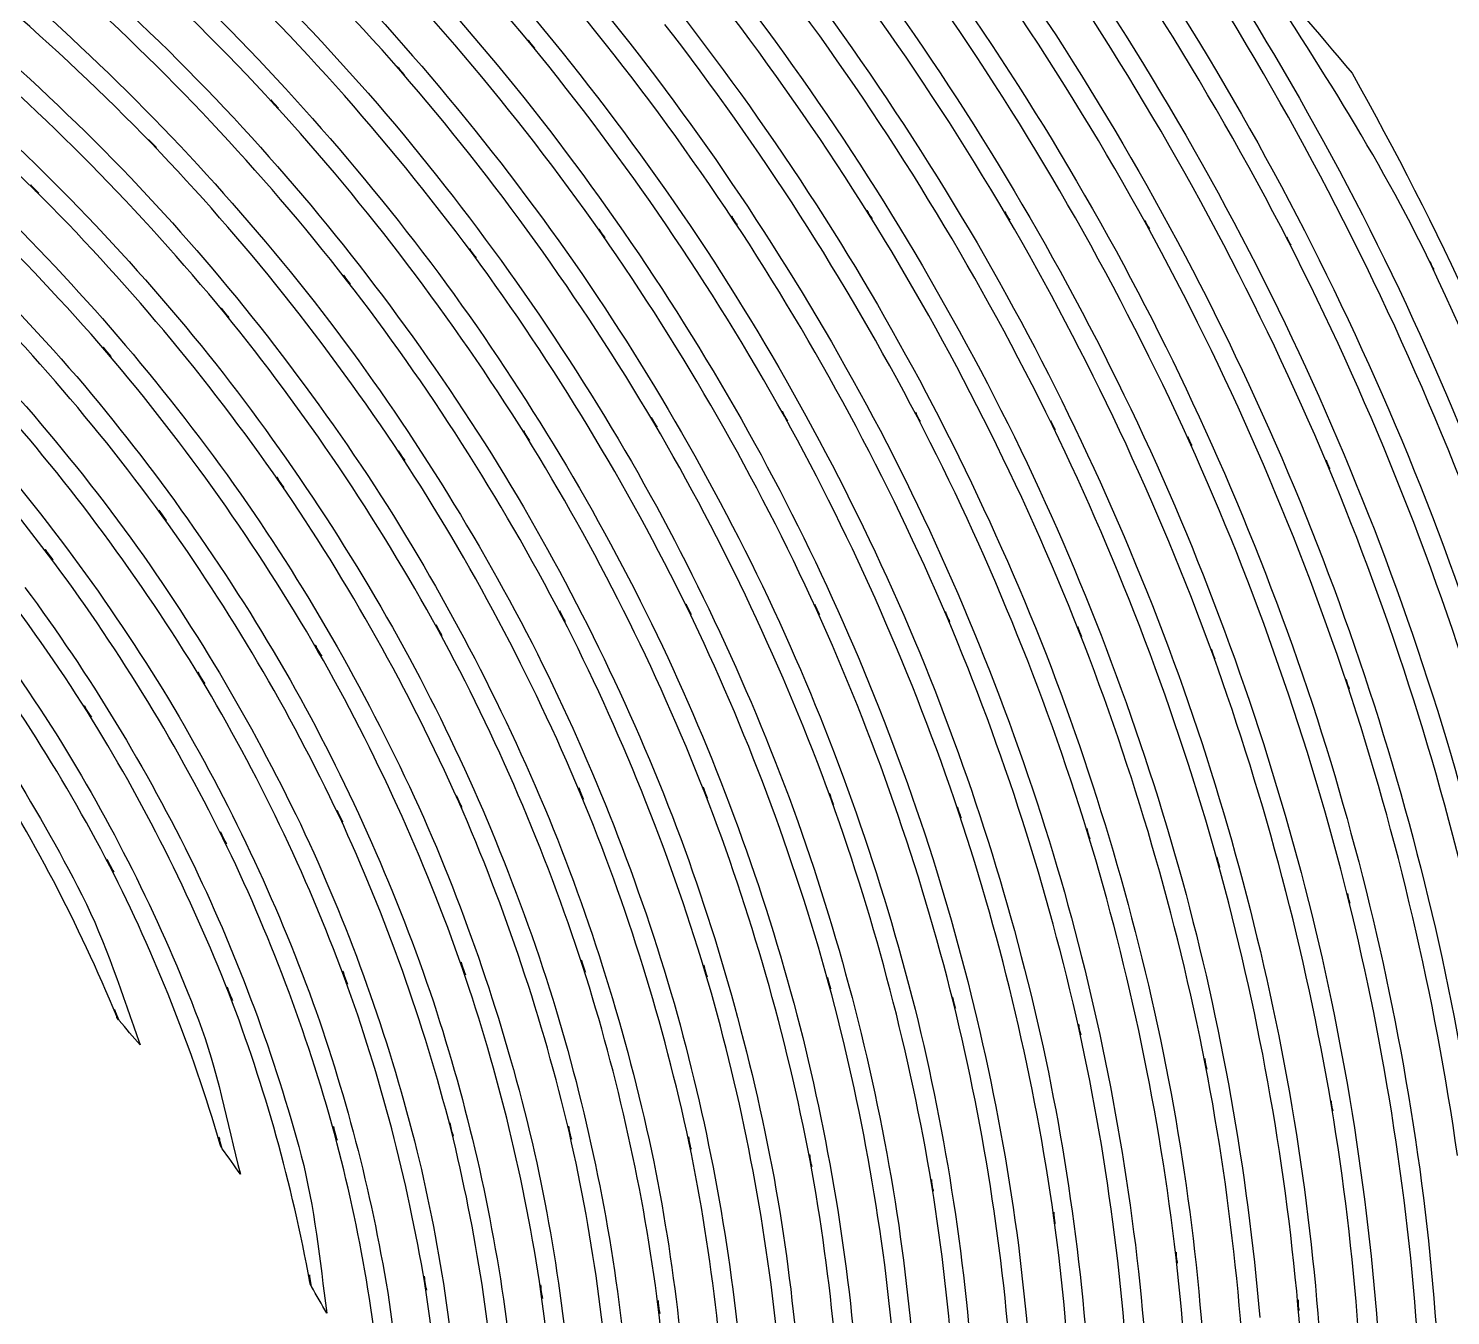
# Model space of a CAD drawing. Extents: x 1 to 151, y 102 to 252.
# Drawn here: x 100.73 to 133, y 194.33 to 223.55 of the extents above; entities that cross this region are included whole.
import ezdxf

# ---------------------------------------------------------------- set-up
doc = ezdxf.new("R2010")
doc.units = 0
doc.layers.add('Ebene_1', color=7, linetype='CONTINUOUS')

msp = doc.modelspace()

# ---------------------------------------------------------------- linework, layer by layer
at = {"layer": 'Ebene_1', "color": 7}
for p, q in [((112.218541, 223.102561), (112.069637, 223.28326)), ((112.135946, 223.185933), (112.135946, 223.185933)), ((109.267262, 222.495711), (109.108278, 222.678347)), ((109.178851, 222.580243), (109.178851, 222.580243)), ((106.404005, 221.739957), (106.234941, 221.924532)), ((106.310554, 221.824878), (106.310554, 221.824878)), ((103.634975, 220.841894), (103.455442, 221.028796)), ((103.537647, 220.926039), (103.537647, 220.926039)), ((100.966766, 219.806949), (100.775987, 219.995789)), ((100.862458, 219.892645), (100.862458, 219.892645)), ((116.814717, 219.092297), (116.685592, 219.287344)), ((116.741042, 219.184197), (116.741042, 219.184197)), ((119.877672, 219.226852), (119.757853, 219.419183)), ((119.809037, 219.317202), (119.809037, 219.317202)), ((122.997628, 219.19622), (122.885951, 219.386222)), ((122.932485, 219.287731), (122.932485, 219.287731)), ((126.166054, 218.996908), (126.063297, 219.184197)), ((113.816518, 218.796821), (113.677313, 218.994969)), ((113.736639, 218.891048), (113.736639, 218.891048)), ((126.10634, 219.085706), (126.10634, 219.085706)), ((129.375584, 218.625817), (129.281359, 218.810004)), ((110.889671, 218.344688), (110.740767, 218.545936)), ((129.320523, 218.713063), (129.320523, 218.713063)), ((110.805526, 218.438913), (110.805526, 218.438913)), ((132.617688, 218.079844), (132.531216, 218.261317)), ((132.566115, 218.166702), (132.566115, 218.166702)), ((108.041926, 217.741324), (107.882552, 217.945676)), ((107.951962, 217.837102), (107.951962, 217.837102)), ((105.280263, 216.990223), (105.110033, 217.198454)), ((105.185648, 217.086001), (105.185648, 217.086001)), ((102.61089, 216.098364), (102.429804, 216.309697)), ((102.510459, 216.195307), (102.510459, 216.195307)), ((114.9961, 214.499223), (114.869301, 214.71482)), ((114.922811, 214.600817), (114.922811, 214.600817)), ((117.953972, 214.642695), (117.836479, 214.854415)), ((117.885336, 214.743515), (117.885336, 214.743515)), ((120.966904, 214.622919), (120.858717, 214.83115)), ((120.903698, 214.721413), (120.903698, 214.721413)), ((124.026756, 214.436793), (123.927875, 214.640758)), ((112.100658, 214.196765), (111.963779, 214.416628)), ((112.021943, 214.300299), (112.021943, 214.300299)), ((123.968592, 214.532571), (123.968592, 214.532571)), ((127.126549, 214.080435), (127.035811, 214.28091)), ((109.275792, 213.738816), (109.12883, 213.962945)), ((127.072262, 214.176216), (127.072262, 214.176216)), ((109.192423, 213.843512), (109.192423, 213.843512)), ((130.256974, 213.551137), (130.174382, 213.747735)), ((130.206564, 213.646141), (130.206564, 213.646141)), ((106.52809, 213.130412), (106.369883, 213.359582)), ((106.438129, 213.237823), (106.438129, 213.237823)), ((103.864534, 212.376985), (103.695468, 212.61042)), ((103.768367, 212.486724), (103.768367, 212.486724)), ((101.2921, 211.482412), (101.111403, 211.721274)), ((101.189343, 211.594475), (101.189343, 211.594475)), ((115.766587, 210.24738), (115.653361, 210.480428)), ((118.677928, 210.245443), (118.574008, 210.473449)), ((112.909536, 210.086846), (112.786616, 210.325321)), ((112.837024, 210.200072), (112.837024, 210.200072)), ((115.699118, 210.359056), (115.699118, 210.359056)), ((118.615109, 210.355179), (118.615109, 210.355179)), ((121.634247, 210.07909), (121.540019, 210.302056)), ((121.577633, 210.184176), (121.577633, 210.184176)), ((110.113364, 209.768878), (109.979973, 210.01356)), ((110.035423, 209.884821), (110.035423, 209.884821)), ((124.628956, 209.74445), (124.543258, 209.96276)), ((124.576606, 209.84837), (124.576606, 209.84837)), ((107.385439, 209.297743), (107.241578, 209.548241)), ((127.653134, 209.239193), (127.575579, 209.45285)), ((107.301681, 209.4164), (107.301681, 209.4164)), ((127.604663, 209.342724), (127.604663, 209.342724)), ((104.733515, 208.677321), (104.578795, 208.934022)), ((104.643554, 208.79908), (104.643554, 208.79908)), ((130.698251, 208.560604), (130.628841, 208.769608)), ((130.654046, 208.662198), (130.654046, 208.662198)), ((102.164184, 207.912647), (101.998997, 208.175941)), ((102.069569, 208.035182), (102.069569, 208.035182)), ((113.327547, 206.052152), (113.220524, 206.308853)), ((116.141168, 206.075807), (116.044227, 206.325526)), ((116.081455, 206.194463), (116.081455, 206.194463)), ((110.565111, 205.868353), (110.448394, 206.132031)), ((110.494148, 205.995152), (110.494148, 205.995152)), ((113.261628, 206.176238), (113.261628, 206.176238)), ((118.999772, 205.936209), (118.911751, 206.179728)), ((118.944709, 206.053315), (118.944709, 206.053315)), ((121.894824, 205.630651), (121.815333, 205.868353)), ((107.863164, 205.52867), (107.736365, 205.79933)), ((107.786388, 205.659346), (107.786388, 205.659346)), ((121.844027, 205.746207), (121.844027, 205.746207)), ((105.228302, 205.03621), (105.091034, 205.3154)), ((124.818185, 205.155253), (124.747223, 205.387522)), ((124.772041, 205.267703), (124.772041, 205.267703)), ((105.146097, 205.169988), (105.146097, 205.169988)), ((102.667116, 204.396396), (102.520152, 204.683342)), ((127.760931, 204.510012), (127.698501, 204.736078)), ((127.71983, 204.618972), (127.71983, 204.618972)), ((102.580255, 204.531727), (102.580255, 204.531727)), ((130.7157, 203.691441), (130.661026, 203.912078)), ((130.678475, 203.798851), (130.678475, 203.798851)), ((110.646153, 202.069419), (110.548435, 202.352488)), ((113.369038, 202.125258), (113.280627, 202.399406)), ((107.974453, 201.855372), (107.867043, 202.147361)), ((107.906207, 201.997296), (107.906207, 201.997296)), ((110.583723, 202.206301), (110.583723, 202.206301)), ((113.311649, 202.258261), (113.311649, 202.258261)), ((116.135352, 202.019009), (116.055473, 202.285792)), ((116.082618, 202.150074), (116.082618, 202.150074)), ((118.936566, 201.747962), (118.865607, 202.007376)), ((105.360918, 201.486608), (105.244201, 201.787126)), ((118.888872, 201.874761), (118.888872, 201.874761)), ((105.287242, 201.633185), (105.287242, 201.633185)), ((121.764923, 201.310951), (121.702493, 201.562223)), ((121.721882, 201.435037), (121.721882, 201.435037)), ((102.789262, 201.026332), (102.687279, 201.276827)), ((124.611894, 200.704098), (124.557607, 200.948779)), ((124.573116, 200.824694), (124.573116, 200.824694)), ((127.469332, 199.926242), (127.423188, 200.16433)), ((127.435597, 200.042571), (127.435597, 200.042571)), ((130.32871, 198.976995), (130.289935, 199.208102)), ((130.298465, 199.091385), (130.298465, 199.091385)), ((107.734815, 198.311589), (107.65067, 198.622966)), ((107.677814, 198.462043), (107.677814, 198.462043)), ((110.372779, 198.405429), (110.296777, 198.706722)), ((110.320432, 198.552391), (110.320432, 198.552391)), ((113.052621, 198.338734), (112.985151, 198.630333)), ((113.005314, 198.480655), (113.005314, 198.480655)), ((105.130585, 198.11732), (105.054583, 198.382164)), ((115.766587, 198.109564), (115.707261, 198.39147)), ((115.723546, 198.248385), (115.723546, 198.248385)), ((118.506148, 197.714821), (118.454962, 197.988195)), ((118.467758, 197.848986), (118.467758, 197.848986)), ((121.263932, 197.152948), (121.220502, 197.417792)), ((121.229808, 197.284014), (121.229808, 197.284014)), ((124.031022, 196.421623), (123.994958, 196.678711)), ((124.000777, 196.550362), (124.000777, 196.550362)), ((126.799275, 195.520847), (126.770967, 195.769792)), ((126.773683, 195.644156), (126.773683, 195.644156)), ((107.153166, 194.990772), (107.105859, 195.256003)), ((109.764763, 194.905464), (109.713192, 195.223431)), ((109.723272, 195.063284), (109.723272, 195.063284)), ((112.397687, 194.722825), (112.353483, 195.030323)), ((112.360849, 194.875219), (112.360849, 194.875219)), ((115.055816, 194.376552), (115.018979, 194.673968)), ((129.559386, 194.449065), (129.538447, 194.690254)), ((115.023242, 194.523903), (115.023242, 194.523903)), ((129.538065, 194.567721), (129.538057, 194.567721))]:
    msp.add_line(p, q, dxfattribs=at)
for points in [[(116.628202, 232.830808), (119.373432, 229.913519), (121.853731, 226.758034), (124.039939, 223.40153)], [(120.158413, 232.873462), (122.805088, 229.859792), (125.212488, 226.643025), (127.304145, 223.220054)], [(113.399283, 232.328652), (116.135362, 229.582778), (118.621065, 226.598803), (120.828082, 223.411999)], [(110.25451, 231.672165), (112.972414, 229.094166), (115.454625, 226.278967), (117.673229, 223.260382)], [(112.135946, 223.185933), (109.878361, 225.913688), (107.381924, 228.434353), (104.675739, 230.717876)], [(107.2028, 230.86484), (109.894967, 228.449129), (112.365762, 225.798249), (114.587008, 222.943578)], [(135.664355, 223.007171), (133.722357, 225.528361), (131.621854, 227.923386), (129.375584, 230.177721)], [(104.248421, 229.914427), (106.907503, 227.656425), (109.359178, 225.165038), (111.574463, 222.470506)], [(109.178851, 222.580243), (106.935118, 225.149073), (104.466518, 227.5121), (101.801625, 229.641054)], [(101.399513, 228.825973), (104.018384, 226.719292), (106.442556, 224.382118), (108.64451, 221.842714)], [(126.10634, 219.085694), (124.210352, 222.525638), (122.012643, 225.790137), (119.538377, 228.840693)], [(129.320523, 218.713063), (127.464625, 222.321032), (125.291794, 225.756908), (122.827788, 228.980303)], [(122.932485, 219.287726), (121.006251, 222.561121), (118.792552, 225.656256), (116.317214, 228.537082)], [(106.310554, 221.824878), (104.087057, 224.241312), (101.651828, 226.453929), (99.032982, 228.435493)], [(118.953628, 228.143894), (121.387631, 225.127194), (123.547723, 221.899826), (125.409526, 218.500182)], [(122.217832, 228.305591), (124.643037, 225.117563), (126.779273, 221.720303), (128.60277, 218.153906)], [(119.809037, 219.317195), (117.861681, 222.426688), (115.64127, 225.355941), (113.173604, 228.070985)], [(115.756894, 227.82011), (118.190686, 224.971858), (120.365854, 221.912144), (122.256609, 218.677778)], [(125.730983, 227.98142), (128.048956, 224.707216), (130.107439, 221.255603), (131.830136, 217.632364)], [(98.663055, 227.603737), (101.233659, 225.643732), (103.622793, 223.456939), (105.802194, 221.069897)], [(116.741042, 219.184197), (114.780786, 222.132971), (112.561525, 224.901113), (110.108711, 227.454835)], [(112.637713, 227.336179), (115.063315, 224.651796), (117.244318, 221.756255), (119.155266, 218.683981)], [(103.537647, 220.926039), (101.343434, 223.193839), (98.950031, 225.26007), (96.386099, 227.099254)], [(113.736639, 218.891048), (111.773499, 221.680945), (109.564904, 224.289874), (107.136494, 226.685898)], [(109.600739, 226.699468), (112.008948, 224.175741), (114.186588, 221.441943), (116.10821, 218.530427)], [(96.044092, 226.256254), (98.558508, 224.43753), (100.903942, 222.396095), (103.052553, 220.157099)], [(106.65295, 225.915021), (109.037415, 223.546261), (111.204461, 220.968464), (113.129013, 218.212846)], [(100.862446, 219.892645), (98.704632, 222.016716), (96.360988, 223.942107), (93.857861, 225.645138)], [(110.805526, 218.438913), (108.847339, 221.073868), (106.657595, 223.527982), (104.261217, 225.771937)], [(128.343356, 225.295372), (129.174197, 224.394613), (129.981536, 223.472456), (130.76456, 222.529833)], [(132.566115, 218.166702), (131.37208, 220.663175), (129.853876, 222.978435), (128.343356, 225.295372)], [(103.806368, 224.983998), (106.156956, 222.766753), (108.303468, 220.342688), (110.220775, 217.741711)], [(107.951962, 217.837102), (106.007177, 220.321115), (103.843756, 222.62501), (101.486758, 224.721867)], [(127.072262, 214.176216), (125.49911, 217.632748), (123.621296, 220.942172), (121.460917, 224.06577)], [(130.206564, 213.646141), (128.680826, 217.264905), (126.836686, 220.740931), (124.695262, 224.032809)], [(101.05828, 223.919582), (103.369072, 221.847621), (105.488412, 219.571595), (107.391642, 217.119738)], [(120.903698, 214.721413), (119.262702, 217.858761), (117.345113, 220.843566), (115.17292, 223.639616)], [(123.968592, 214.532571), (122.356829, 217.829211), (120.454869, 220.975418), (118.283959, 223.933931)], [(133.364133, 212.939633), (131.895401, 216.721589), (130.093757, 220.36549), (127.980407, 223.828458)], [(105.185648, 217.086001), (103.261805, 219.424048), (101.132062, 221.583854), (98.820875, 223.539572)], [(120.828082, 223.411999), (122.94997, 220.325707), (124.792766, 217.056642), (126.334733, 213.643425)], [(124.039939, 223.40153), (126.145011, 220.147067), (127.956256, 216.711998), (129.452362, 213.136229)], [(112.069637, 223.28326), (112.094659, 223.252906), (112.11099, 223.216335), (112.135946, 223.185933)], [(117.885336, 214.743515), (116.224392, 217.723567), (114.300385, 220.549014), (112.135946, 223.185933)], [(112.135946, 223.185933), (112.160937, 223.155736), (112.193608, 223.132809), (112.218541, 223.102561)], [(117.673229, 223.260382), (119.805109, 220.337136), (121.67126, 217.229569), (123.250839, 213.974578)], [(127.304145, 223.220054), (129.381904, 219.797058), (131.150895, 216.195865), (132.59132, 212.459579)], [(98.420702, 222.722941), (100.684562, 220.790516), (102.768784, 218.657755), (104.649757, 216.350801)], [(109.108278, 222.678347), (109.134766, 222.647888), (109.152432, 222.61076), (109.178851, 222.580243)], [(114.587008, 222.943578), (116.719001, 220.181235), (118.599831, 217.233573), (120.206883, 214.136275)], [(114.922811, 214.600817), (113.250397, 217.426811), (111.328272, 220.097551), (109.178851, 222.580243)], [(109.178851, 222.580243), (109.205728, 222.549473), (109.240451, 222.526539), (109.267262, 222.495711)], [(111.574463, 222.470506), (113.698129, 219.865566), (115.58361, 217.075481), (117.209461, 214.133948)], [(130.76456, 222.529833), (132.727137, 219.032023), (134.412643, 215.385355), (135.74695, 211.602618)], [(102.510459, 216.195307), (100.616112, 218.391096), (98.528039, 220.411079), (96.270159, 222.230867)], [(106.234941, 221.924532), (106.263163, 221.893717), (106.282406, 221.855757), (106.310554, 221.824878)], [(112.021943, 214.300299), (110.347141, 216.974528), (108.436152, 219.492869), (106.310554, 221.824878)], [(106.310554, 221.824878), (106.339111, 221.793841), (106.375519, 221.771059), (106.404005, 221.739957)], [(108.64451, 221.842714), (110.750732, 219.391876), (112.632125, 216.757343), (114.267101, 213.969925)], [(95.898678, 221.400274), (98.108722, 219.602143), (100.150634, 217.607762), (102.000936, 215.44149)], [(105.802194, 221.069897), (107.883637, 218.767866), (109.753369, 216.283204), (111.389498, 213.646141)], [(103.455442, 221.028796), (103.485926, 220.997128), (103.507247, 220.957783), (103.537647, 220.926039)], [(109.192423, 213.843512), (107.523682, 216.369324), (105.631405, 218.739721), (103.537647, 220.926039)], [(103.537647, 220.926039), (103.567528, 220.895152), (103.605168, 220.872852), (103.634975, 220.841894)], [(103.052553, 220.157099), (105.102641, 217.998087), (106.953074, 215.658596), (108.582857, 213.166863)], [(100.775987, 219.995789), (100.807943, 219.964162), (100.830592, 219.924358), (100.862458, 219.892645)], [(106.438116, 213.237823), (104.783566, 215.619302), (102.91783, 217.846978), (100.862446, 219.892645)], [(100.862458, 219.892645), (100.894595, 219.86101), (100.934711, 219.838671), (100.966766, 219.806949)], [(100.406446, 219.105095), (102.41655, 217.085578), (104.238965, 214.888287), (105.852991, 212.540234)], [(116.685592, 219.287344), (116.707182, 219.254724), (116.719517, 219.216858), (116.741042, 219.184197)], [(121.577633, 210.184176), (120.237131, 213.322652), (118.618917, 216.334594), (116.741042, 219.184197)], [(116.741042, 219.184197), (116.762821, 219.151435), (116.793002, 219.125105), (116.814717, 219.092297)], [(119.757853, 219.419183), (119.778023, 219.386846), (119.78893, 219.349578), (119.809037, 219.317202)], [(119.809037, 219.317202), (119.829154, 219.285081), (119.857614, 219.259011), (119.877672, 219.226852)], [(124.576606, 209.848363), (123.272496, 213.14039), (121.67712, 216.309234), (119.809037, 219.317195)], [(122.885951, 219.386222), (122.90435, 219.354832), (122.914142, 219.319152), (122.932485, 219.287731)], [(122.932485, 219.287731), (122.951512, 219.255396), (122.978657, 219.228588), (122.997628, 219.19622)], [(127.604663, 209.342719), (126.345941, 212.790241), (124.782655, 216.118231), (122.932485, 219.287726)], [(126.063297, 219.184197), (126.080575, 219.152728), (126.089115, 219.117204), (126.10634, 219.085706)], [(113.677313, 218.994969), (113.700247, 218.962232), (113.713779, 218.923834), (113.736639, 218.891048)], [(118.615109, 210.355179), (117.247207, 213.340511), (115.61498, 216.197425), (113.736639, 218.891048)], [(113.736639, 218.891048), (113.760383, 218.857306), (113.792848, 218.830617), (113.816518, 218.796821)], [(126.10634, 219.085706), (126.123591, 219.054405), (126.148852, 219.028238), (126.166054, 218.996908)], [(130.654046, 208.662185), (129.450285, 212.264857), (127.92859, 215.753071), (126.10634, 219.085694)], [(129.281359, 218.810004), (129.297286, 218.778926), (129.304645, 218.744166), (129.320523, 218.713063)], [(103.76837, 212.486724), (102.136064, 214.728051), (100.304496, 216.816697), (98.295069, 218.727022)], [(110.740767, 218.545936), (110.765613, 218.512339), (110.780761, 218.472569), (110.805526, 218.438913)], [(116.10821, 218.530427), (117.94747, 215.718282), (119.530888, 212.747078), (120.840105, 209.652162)], [(119.155266, 218.683981), (120.985681, 215.715363), (122.546926, 212.589239), (123.820852, 209.342724)], [(122.256609, 218.677778), (124.070769, 215.548646), (125.601608, 212.264163), (126.831847, 208.86306)], [(125.409526, 218.500182), (127.197862, 215.208243), (128.689084, 211.763551), (129.866107, 208.206962)], [(133.716225, 207.805626), (132.577169, 211.564747), (131.106442, 215.214856), (129.320523, 218.713063)], [(129.320523, 218.713063), (129.336285, 218.682421), (129.359868, 218.656482), (129.375584, 218.625817)], [(115.699118, 210.359056), (114.313169, 213.193476), (112.675525, 215.897464), (110.805526, 218.438913)], [(110.805526, 218.438913), (110.830693, 218.405045), (110.864578, 218.378613), (110.889671, 218.344688)], [(113.129013, 218.212846), (114.967286, 215.555302), (116.563079, 212.738492), (117.897745, 209.795634)], [(128.60277, 218.153906), (130.356376, 214.69718), (131.798603, 211.090962), (132.912777, 207.378696)], [(132.531216, 218.261317), (132.545708, 218.230909), (132.551669, 218.197131), (132.566115, 218.166702)], [(136.782281, 206.774172), (135.716979, 210.689163), (134.306233, 214.501361), (132.566115, 218.166702)], [(132.566115, 218.166702), (132.580672, 218.136266), (132.603174, 218.110303), (132.617688, 218.079844)], [(97.868526, 217.92241), (99.830716, 216.037436), (101.617126, 213.977925), (103.207271, 211.769745)], [(107.882552, 217.945676), (107.909005, 217.911719), (107.925601, 217.871127), (107.951962, 217.837102)], [(112.837024, 210.200072), (111.441247, 212.88722), (109.806615, 215.443478), (107.951962, 217.837102)], [(107.951962, 217.837102), (107.97902, 217.802542), (108.014951, 217.775955), (108.041926, 217.741324)], [(110.220775, 217.741711), (112.049693, 215.235527), (113.649, 212.569925), (115.000366, 209.777021)], [(131.830136, 217.632364), (133.539029, 214.010133), (134.922211, 210.243284), (135.964097, 206.376323)], [(101.18935, 211.594475), (99.587239, 213.699766), (97.797586, 215.654743), (95.841299, 217.435379)], [(105.110033, 217.198454), (105.1387, 217.163423), (105.157083, 217.121113), (105.185648, 217.086001)], [(110.035423, 209.884821), (108.63906, 212.426532), (107.015806, 214.836536), (105.185648, 217.086001)], [(105.185648, 217.086001), (105.214223, 217.051276), (105.251779, 217.02503), (105.280263, 216.990223)], [(107.391642, 217.119738), (109.204611, 214.758948), (110.800376, 212.239039), (112.160375, 209.591282)], [(102.429804, 216.309697), (102.460248, 216.274208), (102.480125, 216.230885), (102.510459, 216.195307)], [(107.301681, 209.4164), (105.912618, 211.81613), (104.309438, 214.085134), (102.510459, 216.195307)], [(102.510459, 216.195307), (102.540915, 216.160002), (102.580533, 216.133761), (102.61089, 216.098364)], [(104.649757, 216.350801), (106.437343, 214.132378), (108.020152, 211.757407), (109.379712, 209.253926)], [(102.000936, 215.44149), (103.755968, 213.361218), (105.317653, 211.125636), (106.668462, 208.762629)], [(104.643554, 208.79908), (103.269937, 211.061038), (101.693899, 213.193351), (99.933761, 215.16928)], [(114.869301, 214.71482), (114.890642, 214.678565), (114.90156, 214.63712), (114.922811, 214.600817)], [(118.944709, 206.053315), (117.862572, 209.017204), (116.517034, 211.877781), (114.922811, 214.600817)], [(114.922811, 214.600817), (114.944122, 214.564809), (114.974874, 214.535279), (114.9961, 214.499223)], [(117.836479, 214.854415), (117.856109, 214.819015), (117.865784, 214.778955), (117.885336, 214.743515)], [(121.844027, 205.746207), (120.795814, 208.857508), (119.47122, 211.868854), (117.885336, 214.743515)], [(117.885336, 214.743515), (117.905168, 214.707932), (117.934214, 214.678323), (117.953972, 214.642695)], [(120.858717, 214.83115), (120.877006, 214.79601), (120.885482, 214.756586), (120.903698, 214.721413)], [(124.772041, 205.267703), (123.766871, 208.528076), (122.472583, 211.691887), (120.903698, 214.721413)], [(120.903698, 214.721413), (120.921814, 214.686777), (120.948854, 214.657593), (120.966904, 214.622919)], [(123.927875, 214.640758), (123.944772, 214.60604), (123.951764, 214.567319), (123.968592, 214.532571)], [(99.451381, 214.397239), (101.166627, 212.449596), (102.700233, 210.349903), (104.033987, 208.123594)], [(111.963779, 214.416628), (111.986747, 214.379747), (111.999072, 214.337236), (112.021943, 214.300299)], [(116.081455, 206.194463), (114.974263, 209.012882), (113.616173, 211.72565), (112.021943, 214.300299)], [(112.021943, 214.300299), (112.045002, 214.263481), (112.077691, 214.233643), (112.100658, 214.196765)], [(127.71983, 204.618972), (126.767124, 208.02876), (125.511665, 211.346309), (123.968592, 214.532571)], [(123.968592, 214.532571), (123.985031, 214.498945), (124.010379, 214.470447), (124.026756, 214.436793)], [(127.035811, 214.28091), (127.051094, 214.24718), (127.05704, 214.209971), (127.072262, 214.176216)], [(102.069569, 208.035182), (100.71905, 210.163927), (99.177645, 212.165099), (97.462534, 214.012966)], [(109.12883, 213.962945), (109.153638, 213.925163), (109.167722, 213.881358), (109.192423, 213.843512)], [(114.267101, 213.969925), (115.825148, 211.284826), (117.137852, 208.465493), (118.190118, 205.544956)], [(117.209461, 214.133948), (118.759871, 211.2986), (120.052316, 208.330103), (121.071987, 205.263826)], [(120.206883, 214.136275), (121.74169, 211.147705), (123.00487, 208.027612), (123.983325, 204.81363)], [(123.250839, 213.974578), (124.761625, 210.830148), (125.987638, 207.5572), (126.915605, 204.194371)], [(130.678475, 203.798851), (129.787153, 207.358403), (128.580566, 210.831051), (127.072262, 214.176216)], [(127.072262, 214.176216), (127.087494, 214.142748), (127.111373, 214.113931), (127.126549, 214.080435)], [(113.261628, 206.176238), (112.138519, 208.849296), (110.776994, 211.415558), (109.192423, 213.843512)], [(109.192423, 213.843512), (109.217066, 213.806214), (109.251249, 213.776183), (109.275792, 213.738816)], [(111.389498, 213.646141), (112.945559, 211.108867), (114.26871, 208.436531), (115.344313, 205.661286)], [(126.334733, 213.643425), (127.812179, 210.341309), (128.991755, 206.91395), (129.859904, 203.401779)], [(130.174382, 213.747735), (130.188155, 213.714911), (130.192846, 213.678985), (130.206564, 213.646141)], [(133.639447, 202.805008), (132.819051, 206.513561), (131.67048, 210.141494), (130.206564, 213.646141)], [(130.206564, 213.646141), (130.220521, 213.61304), (130.243073, 213.584261), (130.256974, 213.551137)], [(106.369883, 213.359582), (106.396374, 213.321209), (106.411756, 213.276274), (106.438129, 213.237823)], [(97.008461, 213.22309), (98.676902, 211.402418), (100.174472, 209.432851), (101.483658, 207.339144)], [(110.494136, 205.995152), (109.36348, 208.527182), (108.006557, 210.95112), (106.438116, 213.237823)], [(106.438129, 213.237823), (106.464831, 213.199391), (106.501501, 213.168925), (106.52809, 213.130412)], [(108.582857, 213.166863), (110.128299, 210.774308), (111.453872, 208.24731), (112.543875, 205.615918)], [(129.452362, 213.136229), (130.886932, 209.675193), (132.009934, 206.093857), (132.808467, 202.43353)], [(103.695468, 212.61042), (103.723582, 212.571559), (103.740385, 212.525672), (103.768367, 212.486724)], [(103.768367, 212.486724), (103.797062, 212.447323), (103.835964, 212.41648), (103.864534, 212.376985)], [(107.78639, 205.659346), (106.656654, 208.052326), (105.312356, 210.33769), (103.76837, 212.486724)], [(105.852991, 212.540234), (107.381053, 210.287824), (108.70054, 207.901302), (109.796947, 205.410014)], [(132.59132, 212.459579), (133.974436, 208.837938), (135.032078, 205.100452), (135.752379, 201.291176)], [(101.111403, 211.721274), (101.141379, 211.681598), (101.159512, 211.634255), (101.189343, 211.594475)], [(103.207271, 211.769745), (104.709896, 209.653053), (106.015315, 207.403883), (107.109349, 205.050169)], [(101.189343, 211.594475), (101.220102, 211.554056), (101.261486, 211.52294), (101.2921, 211.482412)], [(105.146105, 205.169988), (104.025519, 207.427851), (102.701592, 209.577852), (101.18935, 211.594475)], [(100.653452, 210.859273), (102.123273, 208.873809), (103.406855, 206.757593), (104.490386, 204.537543)], [(102.580255, 204.531727), (101.477243, 206.657646), (100.181869, 208.67782), (98.708812, 210.56651)], [(115.653361, 210.480428), (115.672299, 210.441455), (115.680281, 210.398075), (115.699118, 210.359056)], [(118.574008, 210.473449), (118.591339, 210.435387), (118.597866, 210.39328), (118.615109, 210.355179)], [(112.786616, 210.325321), (112.807296, 210.285241), (112.816459, 210.240209), (112.837024, 210.200072)], [(116.082618, 202.150074), (115.245124, 204.925684), (114.159126, 207.619816), (112.837024, 210.200072)], [(112.837024, 210.200072), (112.857726, 210.160221), (112.888941, 210.126758), (112.909536, 210.086846)], [(118.888872, 201.874761), (118.082491, 204.792898), (117.015357, 207.632446), (115.699118, 210.359056)], [(115.699118, 210.359056), (115.718262, 210.319907), (115.747542, 210.28658), (115.766587, 210.24738)], [(121.721882, 201.435037), (120.955469, 204.495681), (119.915908, 207.480806), (118.615109, 210.355179)], [(118.615109, 210.355179), (118.632703, 210.316784), (118.660423, 210.283879), (118.677928, 210.245443)], [(121.540019, 210.302056), (121.556175, 210.264014), (121.561564, 210.222251), (121.577633, 210.184176)], [(124.573116, 200.824694), (123.856089, 204.027893), (122.853792, 207.160108), (121.577633, 210.184176)], [(121.577633, 210.184176), (121.593293, 210.147509), (121.618664, 210.11579), (121.634247, 210.07909)], [(98.199289, 209.812309), (99.628297, 207.953616), (100.881987, 205.967725), (101.946647, 203.879117)], [(109.979973, 210.01356), (110.002403, 209.972453), (110.013122, 209.925991), (110.035423, 209.884821)], [(113.311649, 202.258261), (112.452114, 204.894471), (111.356053, 207.44682), (110.035423, 209.884821)], [(110.035423, 209.884821), (110.057894, 209.843921), (110.091013, 209.809847), (110.113364, 209.768878)], [(115.000366, 209.777021), (116.283403, 207.090322), (117.320399, 204.293404), (118.100546, 201.419914)], [(117.897745, 209.795634), (119.166262, 206.962291), (120.176938, 204.020756), (120.918433, 201.006169)], [(124.543258, 209.96276), (124.557844, 209.925731), (124.5621, 209.885429), (124.576606, 209.84837)], [(124.576606, 209.84837), (124.590922, 209.812237), (124.614712, 209.780613), (124.628956, 209.74445)], [(127.435597, 200.042564), (126.776937, 203.390171), (125.820115, 206.671577), (124.576606, 209.848363)], [(107.241578, 209.548241), (107.265693, 209.506269), (107.277708, 209.458448), (107.301681, 209.4164)], [(112.160375, 209.591282), (113.447265, 207.050236), (114.501387, 204.398312), (115.310578, 201.667307)], [(120.840105, 209.652162), (122.086138, 206.669783), (123.061534, 203.581572), (123.755322, 200.424521)], [(127.575579, 209.45285), (127.588563, 209.417089), (127.59175, 209.378508), (127.604663, 209.342724)], [(110.583723, 202.206301), (109.710379, 204.704181), (108.612445, 207.117502), (107.301681, 209.4164)], [(107.301681, 209.4164), (107.325985, 209.374415), (107.361267, 209.33981), (107.385439, 209.297743)], [(109.379712, 209.253926), (110.663986, 206.853819), (111.727002, 204.342208), (112.557058, 201.749514)], [(123.820852, 209.342724), (125.035475, 206.209331), (125.966055, 202.973649), (126.603454, 199.674196)], [(127.604663, 209.342724), (127.617757, 209.306856), (127.640104, 209.275086), (127.653134, 209.239193)], [(130.298465, 199.09138), (129.707414, 202.582004), (128.806291, 206.012746), (127.604663, 209.342719)], [(104.578795, 208.934022), (104.604603, 208.891189), (104.617903, 208.841998), (104.643554, 208.79908)], [(107.906207, 201.997296), (107.027994, 204.359372), (105.936314, 206.635854), (104.643554, 208.79908)], [(104.643554, 208.79908), (104.669803, 208.755855), (104.707414, 208.720639), (104.733515, 208.677321)], [(126.831847, 208.86306), (128.006055, 205.576904), (128.883798, 202.192486), (129.455076, 198.750152)], [(106.668462, 208.762629), (107.941518, 206.500345), (109.005172, 204.126468), (109.847357, 201.670796)], [(130.628841, 208.769608), (130.640456, 208.734636), (130.642493, 208.697188), (130.654046, 208.662198)], [(130.654046, 208.662198), (130.665773, 208.627099), (130.686585, 208.595724), (130.698251, 208.560604)], [(133.155905, 197.96259), (132.64159, 201.596446), (131.804676, 205.177261), (130.654046, 208.662185)], [(101.998997, 208.175941), (102.027012, 208.131416), (102.041737, 208.079817), (102.069569, 208.035182)], [(129.866107, 208.206962), (130.990092, 204.768731), (131.804569, 201.236843), (132.300494, 197.653552)], [(105.287242, 201.633185), (104.412641, 203.86152), (103.336091, 206.004117), (102.069569, 208.035182)], [(102.069569, 208.035182), (102.097271, 207.991515), (102.136642, 207.956421), (102.164184, 207.912647)], [(104.033987, 208.123594), (105.287588, 205.996216), (106.342647, 203.758552), (107.188067, 201.438527)], [(101.483658, 207.339144), (102.710061, 205.341989), (103.749302, 203.235938), (104.589654, 201.048047)], [(132.912777, 207.378696), (133.977332, 203.787526), (134.719659, 200.108776), (135.13118, 196.385948)], [(102.734199, 201.117843), (101.870869, 203.217152), (100.816564, 205.231743), (99.582446, 207.136343)], [(113.220524, 206.308853), (113.23836, 206.266039), (113.243922, 206.219103), (113.261628, 206.176238)], [(116.044227, 206.325526), (116.060755, 206.283119), (116.065047, 206.236914), (116.081455, 206.194463)], [(118.467758, 197.848986), (117.925152, 200.697172), (117.126662, 203.489991), (116.081455, 206.194463)], [(116.081455, 206.194463), (116.097677, 206.153163), (116.125053, 206.117148), (116.141168, 206.075807)], [(110.448394, 206.132031), (110.467913, 206.087944), (110.474778, 206.0393), (110.494148, 205.995152)], [(113.005301, 198.480655), (112.397863, 201.056712), (111.557617, 203.571525), (110.494136, 205.995152)], [(110.494148, 205.995152), (110.513942, 205.950828), (110.545457, 205.91274), (110.565111, 205.868353)], [(115.723546, 198.248385), (115.143978, 200.960069), (114.320222, 203.613308), (113.261628, 206.176238)], [(113.261628, 206.176238), (113.279808, 206.132968), (113.309493, 206.095478), (113.327547, 206.052152)], [(118.911751, 206.179728), (118.926616, 206.138697), (118.929953, 206.094381), (118.944709, 206.053315)], [(121.229808, 197.284014), (120.732916, 200.269941), (119.968423, 203.204578), (118.944709, 206.053315)], [(118.944709, 206.053315), (118.959534, 206.012713), (118.985047, 205.97685), (118.999772, 205.936209)], [(121.815333, 205.868353), (121.82862, 205.828603), (121.830834, 205.785985), (121.844027, 205.746207)], [(107.736365, 205.79933), (107.75741, 205.754347), (107.765505, 205.7044), (107.786388, 205.659346)], [(107.786388, 205.659346), (107.808001, 205.613564), (107.841708, 205.574532), (107.863164, 205.52867)], [(110.320434, 198.552391), (109.693722, 200.993791), (108.84627, 203.372483), (107.78639, 205.659346)], [(112.543875, 205.615918), (113.570233, 203.094731), (114.36521, 200.485798), (114.919711, 197.820679)], [(115.344313, 205.661286), (116.358814, 202.999748), (117.129821, 200.251968), (117.649187, 197.451527)], [(118.190118, 205.544956), (119.18419, 202.739875), (119.923104, 199.851031), (120.398441, 196.91331)], [(124.000777, 196.550362), (123.558571, 199.674133), (122.837135, 202.751747), (121.844027, 205.746207)], [(121.844027, 205.746207), (121.857488, 205.706254), (121.881456, 205.670638), (121.894824, 205.630651)], [(105.091034, 205.3154), (105.113948, 205.26878), (105.123371, 205.216695), (105.146097, 205.169988)], [(109.796947, 205.410014), (110.826182, 203.027997), (111.635266, 200.557534), (112.215825, 198.028522)], [(121.071987, 205.263826), (122.037505, 202.313431), (122.735009, 199.282665), (123.157388, 196.207189)], [(124.747223, 205.387522), (124.759179, 205.34844), (124.760174, 205.306814), (124.772041, 205.267703)], [(126.773683, 195.644156), (126.395287, 198.905425), (125.725307, 202.126073), (124.772041, 205.267703)], [(124.772041, 205.267703), (124.784002, 205.228905), (124.806305, 205.194078), (124.818185, 205.155253)], [(105.146097, 205.169988), (105.169416, 205.122999), (105.205159, 205.083283), (105.228302, 205.03621)], [(107.677822, 198.462043), (107.040836, 200.770817), (106.19401, 203.016263), (105.146105, 205.169988)], [(107.109349, 205.050169), (108.133554, 202.803468), (108.949328, 200.46784), (109.547615, 198.07234)], [(102.520152, 204.683342), (102.545052, 204.634871), (102.555575, 204.580302), (102.580255, 204.531727)], [(123.983325, 204.81363), (124.910689, 201.717454), (125.558369, 198.544694), (125.918272, 195.332392)], [(127.698501, 204.736078), (127.709126, 204.697764), (127.709284, 204.657309), (127.71983, 204.618972)], [(129.538057, 194.567721), (129.232939, 197.965553), (128.624694, 201.329286), (127.71983, 204.618972)], [(127.71983, 204.618972), (127.730297, 204.581511), (127.750538, 204.547496), (127.760931, 204.510012)], [(105.085217, 198.216588), (104.446421, 200.394492), (103.608401, 202.508239), (102.580255, 204.531727)], [(102.580255, 204.531727), (102.604995, 204.484046), (102.642571, 204.444184), (102.667116, 204.396396)], [(104.490386, 204.537543), (105.501516, 202.422715), (106.315316, 200.219808), (106.922447, 197.95562)], [(126.915605, 204.194371), (127.795977, 200.951075), (128.383192, 197.635701), (128.672179, 194.287754)], [(101.946647, 203.879117), (102.490518, 202.788101), (102.859379, 201.625052), (103.265048, 200.476481)], [(130.661026, 203.912078), (130.670251, 203.87494), (130.669322, 203.836005), (130.678475, 203.798851)], [(132.286148, 193.322219), (132.063172, 196.855296), (131.525395, 200.36133), (130.678475, 203.798851)], [(130.678475, 203.798851), (130.687697, 203.762018), (130.706546, 203.728291), (130.7157, 203.691441)], [(129.859904, 203.401779), (130.683688, 200.011766), (131.203011, 196.554666), (131.411351, 193.072111)], [(110.548435, 202.352488), (110.564853, 202.305005), (110.56748, 202.253839), (110.583723, 202.206301)], [(113.280627, 202.399406), (113.295452, 202.353461), (113.296979, 202.304252), (113.311649, 202.258261)], [(132.808467, 202.43353), (133.566728, 198.896943), (134.007595, 195.300294), (134.12648, 191.685075)], [(107.867043, 202.147361), (107.884915, 202.098725), (107.888532, 202.045996), (107.906207, 201.997296)], [(109.723272, 195.063284), (109.33102, 197.425538), (108.723167, 199.74638), (107.906207, 201.997296)], [(107.906207, 201.997296), (107.92454, 201.947986), (107.956307, 201.904756), (107.974453, 201.855372)], [(112.360849, 194.875219), (111.992853, 197.367907), (111.398478, 199.821746), (110.583723, 202.206301)], [(110.583723, 202.206301), (110.600309, 202.158864), (110.629729, 202.116917), (110.646153, 202.069419)], [(115.023242, 194.523903), (114.688292, 197.148738), (114.115718, 199.737303), (113.311649, 202.258261)], [(113.311649, 202.258261), (113.326649, 202.212254), (113.354183, 202.171313), (113.369038, 202.125258)], [(116.055473, 202.285792), (116.068697, 202.241486), (116.069527, 202.194416), (116.082618, 202.150074)], [(117.702311, 194.008562), (117.409255, 196.76589), (116.867683, 199.490568), (116.082618, 202.150074)], [(116.082618, 202.150074), (116.096249, 202.104897), (116.121853, 202.064231), (116.135352, 202.019009)], [(118.865607, 202.007376), (118.877471, 201.963991), (118.877127, 201.918176), (118.888872, 201.874761)], [(105.244201, 201.787126), (105.263506, 201.737329), (105.268156, 201.68306), (105.287242, 201.633185)], [(112.557058, 201.749514), (113.331831, 199.272125), (113.879004, 196.729589), (114.191875, 194.152812)], [(120.389909, 193.324159), (120.14806, 196.213873), (119.646062, 199.075461), (118.888872, 201.874761)], [(118.888872, 201.874761), (118.900925, 201.831147), (118.924631, 201.791611), (118.936566, 201.747962)], [(107.119045, 195.089263), (106.711111, 197.322674), (106.098627, 199.512828), (105.287242, 201.633185)], [(105.287242, 201.633185), (105.307267, 201.582164), (105.341106, 201.537718), (105.360918, 201.486608)], [(107.188067, 201.438527), (107.97286, 199.229336), (108.55169, 196.953092), (108.919049, 194.637517)], [(109.847357, 201.670796), (110.630893, 199.329303), (111.197859, 196.921139), (111.542278, 194.47582)], [(115.310578, 201.667307), (116.067691, 199.053124), (116.585179, 196.376067), (116.858148, 193.668105)], [(118.100546, 201.419914), (118.831238, 198.666473), (119.310752, 195.853038), (119.5345, 193.013171)], [(121.702493, 201.562223), (121.71283, 201.520505), (121.711654, 201.476777), (121.721882, 201.435037)], [(123.077896, 192.470687), (122.895963, 195.493447), (122.442649, 198.493566), (121.721882, 201.435037)], [(121.721882, 201.435037), (121.732539, 201.392479), (121.754372, 201.353537), (121.764923, 201.310951)], [(102.687279, 201.276827), (102.708106, 201.225503), (102.713622, 201.169264), (102.734199, 201.117843)], [(102.734199, 201.117843), (102.744424, 201.092977), (102.757828, 201.069686), (102.771424, 201.046497)], [(102.746995, 201.075189), (102.742278, 201.08926), (102.739728, 201.104032), (102.734199, 201.117843)], [(102.771424, 201.046497), (102.763031, 201.055839), (102.755398, 201.065855), (102.746995, 201.075189)], [(104.589654, 201.048047), (105.014963, 199.91046), (105.239902, 198.714709), (105.541617, 197.539549)], [(103.265048, 200.476481), (103.106901, 200.660192), (102.951064, 200.84591), (102.789262, 201.026332)], [(120.918433, 201.006169), (121.613825, 198.113311), (122.046322, 195.163827), (122.212016, 192.193047)], [(124.557607, 200.948779), (124.566633, 200.907994), (124.564187, 200.865497), (124.573116, 200.824694)], [(125.757351, 191.451252), (125.644221, 194.605068), (125.247867, 197.741856), (124.573116, 200.824694)], [(124.573116, 200.824694), (124.582359, 200.783404), (124.602745, 200.745413), (124.611894, 200.704098)], [(123.755322, 200.424521), (124.406799, 197.390207), (124.783811, 194.303679), (124.882165, 191.201921)], [(127.423188, 200.16433), (127.430998, 200.124201), (127.427879, 200.082716), (127.435597, 200.042571)], [(127.435597, 200.042571), (127.443407, 200.002875), (127.461607, 199.965958), (127.469332, 199.926242)], [(128.419744, 190.261583), (128.384683, 193.544783), (128.055562, 196.818235), (127.435597, 200.042564)], [(126.603454, 199.674196), (127.202083, 196.498669), (127.514386, 193.276243), (127.536804, 190.04483)], [(130.289935, 199.208102), (130.296385, 199.169546), (130.292099, 199.129951), (130.298465, 199.091385)], [(130.298465, 199.091385), (130.305063, 199.052419), (130.322191, 199.015976), (130.32871, 198.976995)], [(131.056546, 188.905571), (131.107872, 192.316848), (130.854582, 195.725323), (130.298465, 199.09138)], [(107.65067, 198.622966), (107.664955, 198.570344), (107.663763, 198.514721), (107.677814, 198.462043)], [(107.677814, 198.462043), (107.692107, 198.410235), (107.720733, 198.36346), (107.734815, 198.311589)], [(108.815134, 191.764567), (108.642919, 194.027352), (108.262675, 196.269171), (107.677822, 198.462043)], [(110.296777, 198.706722), (110.309555, 198.656149), (110.307857, 198.603012), (110.320432, 198.552391)], [(110.320432, 198.552391), (110.333388, 198.501912), (110.360011, 198.455962), (110.372779, 198.405429)], [(111.402686, 191.466378), (111.25967, 193.856654), (110.897697, 196.22841), (110.320434, 198.552391)], [(112.985151, 198.630333), (112.99656, 198.581183), (112.994086, 198.529843), (113.005314, 198.480655)], [(114.006124, 191.003386), (113.900979, 193.521195), (113.566194, 196.023744), (113.005301, 198.480655)], [(113.005314, 198.480655), (113.016784, 198.432014), (113.041319, 198.387418), (113.052621, 198.338734)], [(129.455076, 198.750152), (129.991338, 195.43338), (130.229053, 192.075463), (130.166626, 188.71596)], [(105.054583, 198.382164), (105.070171, 198.328104), (105.069896, 198.270714), (105.085217, 198.216588)], [(105.085217, 198.216588), (105.093302, 198.189026), (105.105184, 198.162881), (105.117013, 198.136709)], [(105.094137, 198.168894), (105.091176, 198.18479), (105.089631, 198.200989), (105.085217, 198.216588)], [(105.117013, 198.136709), (105.10929, 198.147362), (105.101872, 198.158248), (105.094137, 198.168894)], [(115.707261, 198.39147), (115.71716, 198.34439), (115.713802, 198.295486), (115.723546, 198.248385)], [(116.616956, 190.375981), (116.558266, 193.02192), (116.259583, 195.656664), (115.723546, 198.248385)], [(115.723546, 198.248385), (115.733693, 198.200908), (115.756591, 198.157075), (115.766587, 198.109564)], [(105.541617, 197.539549), (105.406776, 197.733774), (105.269164, 197.925933), (105.130585, 198.11732)], [(106.922447, 197.95562), (107.224622, 196.787259), (107.342917, 195.585157), (107.499052, 194.389348)], [(109.547615, 198.07234), (110.097214, 195.793149), (110.434623, 193.468438), (110.557744, 191.127082)], [(112.215825, 198.028522), (112.750919, 195.61655), (113.063073, 193.161393), (113.149951, 190.692398)], [(114.919711, 197.820679), (115.431112, 195.276476), (115.709119, 192.691118), (115.751078, 190.096404)], [(118.454962, 197.988195), (118.463571, 197.942295), (118.459292, 197.894906), (118.467758, 197.848986)], [(119.227389, 189.584165), (119.224156, 192.356442), (118.970444, 195.122642), (118.467758, 197.848986)], [(118.467758, 197.848986), (118.476484, 197.803194), (118.497557, 197.760634), (118.506148, 197.714821)], [(132.300494, 197.653552), (132.765523, 194.196533), (132.920062, 190.704896), (132.763486, 187.220351)], [(117.649187, 197.451527), (118.129032, 194.771851), (118.363909, 192.054567), (118.352205, 189.33212)], [(121.220502, 197.417792), (121.227736, 197.373583), (121.222691, 197.328238), (121.229808, 197.284014)], [(121.829292, 188.622896), (121.890614, 191.522271), (121.690102, 194.42078), (121.229808, 197.284014)], [(121.229808, 197.284014), (121.237233, 197.239387), (121.256624, 197.197596), (121.263932, 197.152948)], [(120.398441, 196.91331), (120.837399, 194.098757), (121.019798, 191.250551), (120.945575, 188.403033)], [(123.994958, 196.678711), (124.000869, 196.636204), (123.994973, 196.592883), (124.000777, 196.550362)], [(124.412969, 187.493724), (124.547832, 190.519167), (124.410141, 193.549945), (124.000777, 196.550362)], [(124.000777, 196.550362), (124.006963, 196.506626), (124.024941, 196.465377), (124.031022, 196.421623)], [(123.157388, 196.207189), (123.54671, 193.256475), (123.668632, 190.277047), (123.522663, 187.304495)], [(126.770967, 195.769792), (126.775705, 195.728082), (126.769058, 195.685873), (126.773683, 195.644156)], [(126.971442, 186.200918), (127.18807, 189.348324), (127.12226, 192.508587), (126.773683, 195.644156)], [(126.773683, 195.644156), (126.77853, 195.602372), (126.794523, 195.562643), (126.799275, 195.520847)], [(107.105859, 195.256003), (107.115647, 195.200983), (107.109525, 195.144324), (107.119045, 195.089263)], [(109.713192, 195.223431), (109.721752, 195.170504), (109.714948, 195.11624), (109.723272, 195.063284)], [(125.918272, 195.332392), (126.249097, 192.246016), (126.300932, 189.136547), (126.074542, 186.040771)], [(107.119045, 195.089263), (107.123805, 195.063198), (107.132067, 195.038031), (107.14037, 195.012874)], [(107.122535, 195.043895), (107.120753, 195.058957), (107.121644, 195.074286), (107.119045, 195.089263)], [(107.14037, 195.012874), (107.134414, 195.023206), (107.128501, 195.033569), (107.122535, 195.043895)], [(107.499052, 194.389348), (107.387508, 194.592205), (107.268524, 194.790343), (107.153166, 194.990772)], [(110.154468, 188.283603), (110.219461, 190.55223), (110.075839, 192.821315), (109.723272, 195.063284)], [(109.723272, 195.063284), (109.732204, 195.009506), (109.756057, 194.959282), (109.764763, 194.905464)], [(112.353483, 195.030323), (112.360864, 194.978971), (112.353737, 194.926588), (112.360849, 194.875219)], [(108.919049, 194.637517), (109.096862, 193.447756), (109.063847, 192.242656), (109.119524, 191.04216)], [(112.696266, 187.714364), (112.803788, 190.106733), (112.692134, 192.503412), (112.360849, 194.875219)], [(112.360849, 194.875219), (112.368498, 194.823409), (112.390234, 194.774666), (112.397687, 194.722825)], [(115.018979, 194.673968), (115.025149, 194.624194), (115.017248, 194.573692), (115.023242, 194.523903)], [(129.538447, 194.690254), (129.542021, 194.649478), (129.534568, 194.608501), (129.538065, 194.567721)], [(111.542278, 194.47582), (111.85041, 192.151994), (111.943337, 189.805324), (111.821081, 187.464256)], [(115.237289, 186.983428), (115.395458, 189.498256), (115.324239, 192.022029), (115.023242, 194.523903)], [(115.023242, 194.523903), (115.029624, 194.473898), (115.049608, 194.426583), (115.055816, 194.376552)], [(129.49424, 184.736717), (129.802397, 188.005953), (129.817527, 191.295827), (129.538057, 194.567721)], [(129.538057, 194.567721), (129.541659, 194.527617), (129.555868, 194.489176), (129.559386, 194.449065)]]:
    msp.add_open_spline(points, degree=3, dxfattribs=at)

doc.saveas('drawing.dxf')
